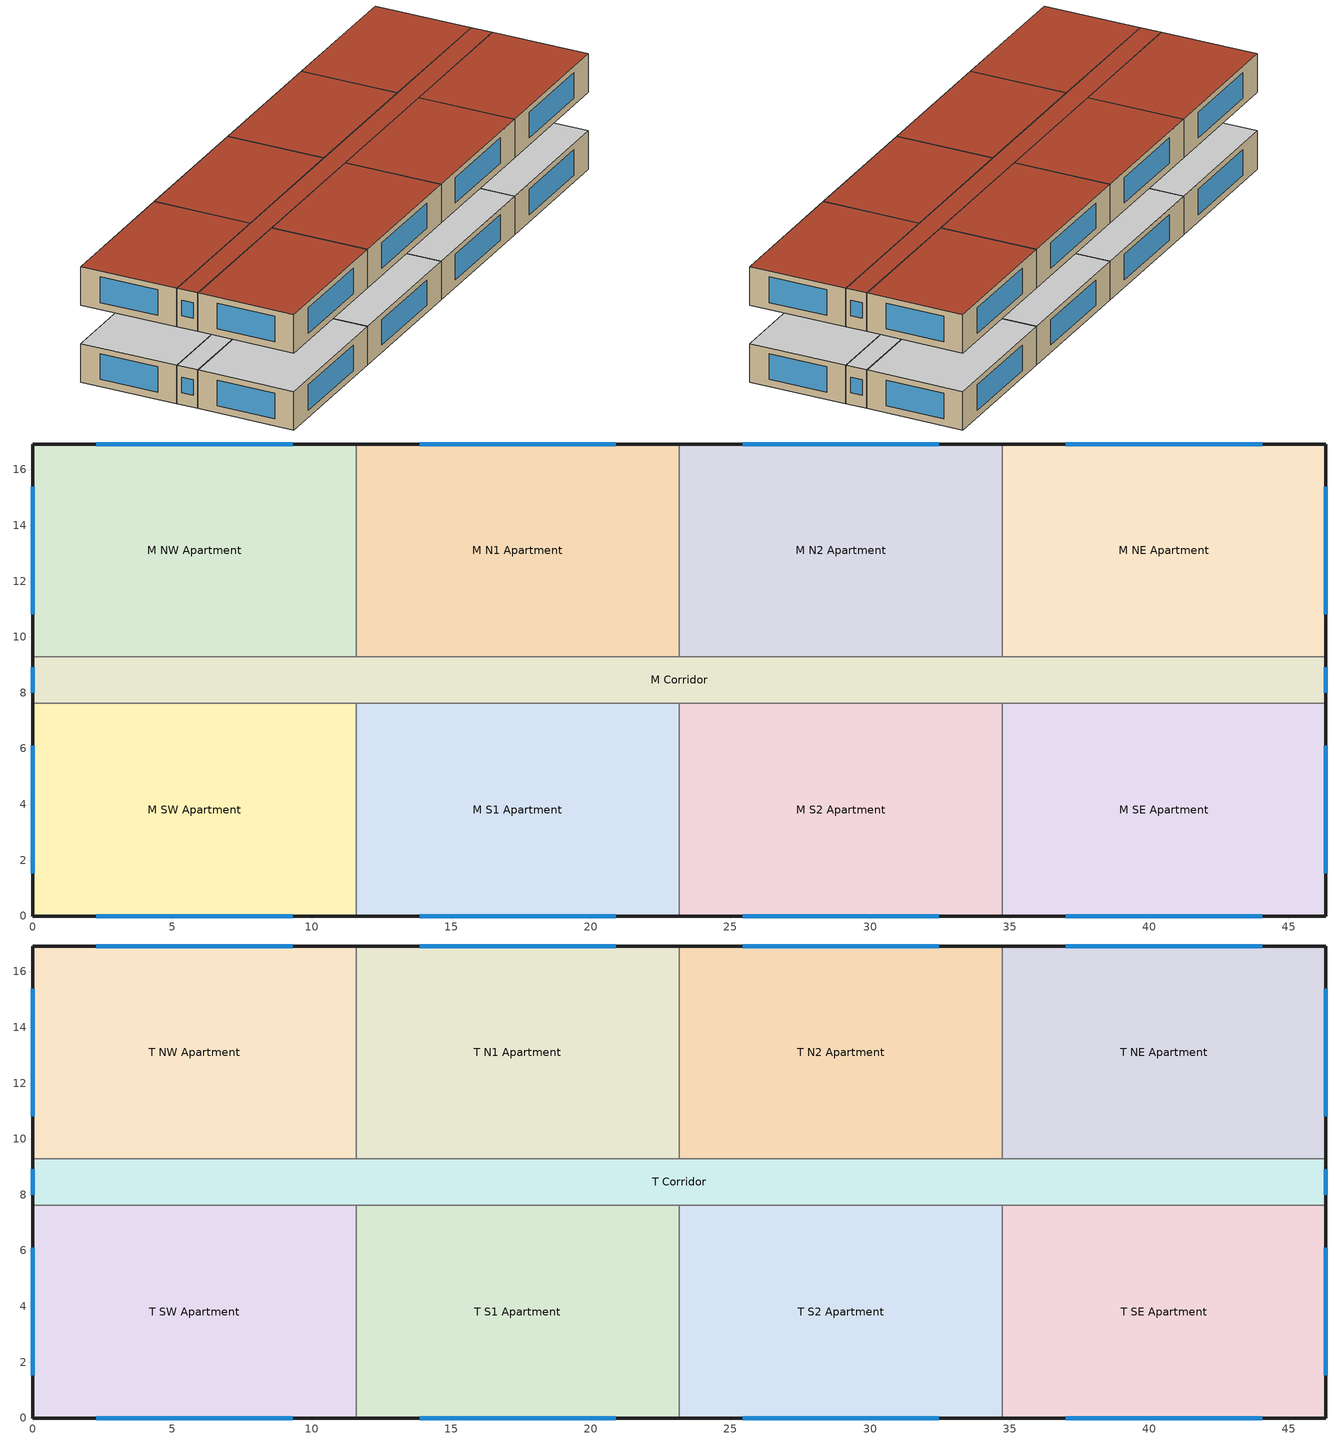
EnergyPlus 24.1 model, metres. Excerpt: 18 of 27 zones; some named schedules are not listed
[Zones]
M Corridor
 floor adiabatic (INT-FLOOR-TOPSIDE): 46.33,9.3 46.33,7.62 0,7.62 0,9.3 z3.05
 wall outside (Mass res Ext Wall): 46.33,7.62 46.33,9.3 / 0,9.3 0,7.62 z3.05:6.1
 wall to M NE Apartment (int-walls): 46.33,9.3 34.75,9.3 z3.05:6.1
 wall to M SW Apartment (int-walls): 0,7.62 11.58,7.62 z3.05:6.1
 wall to M S1 Apartment (int-walls): 11.58,7.62 23.16,7.62 z3.05:6.1
 wall to M S2 Apartment (int-walls): 23.16,7.62 34.75,7.62 z3.05:6.1
 wall to M SE Apartment (int-walls): 34.75,7.62 46.33,7.62 z3.05:6.1
 wall to M NW Apartment (int-walls): 11.58,9.3 0,9.3 z3.05:6.1
 wall to M N1 Apartment (int-walls): 23.16,9.3 11.58,9.3 z3.05:6.1
 wall to M N2 Apartment (int-walls): 34.75,9.3 23.16,9.3 z3.05:6.1
 window (Window Res Operable): 0,8.91 0,8 / 46.33,8 46.33,8.91 z4:5.22
 ceiling adiabatic (INT-FLOOR-UNDERSIDE): 46.33,7.62 46.33,9.3 0,9.3 0,7.62 z6.1
M N1 Apartment
 floor adiabatic (INT-FLOOR-TOPSIDE): 23.16,16.92 23.16,9.3 11.58,9.3 11.58,16.92 z3.05
 wall outside (Mass res Ext Wall): 23.16,16.92 11.58,16.92 z3.05:6.1
 wall to M N2 Apartment (int-walls): 23.16,9.3 23.16,16.92 z3.05:6.1
 wall to M NW Apartment (int-walls): 11.58,16.92 11.58,9.3 z3.05:6.1
 window (Window Res Operable): 20.89,16.92 13.86,16.92 z3.61:5.62
 ceiling adiabatic (INT-FLOOR-UNDERSIDE): 23.16,9.3 23.16,16.92 11.58,16.92 11.58,9.3 z6.1
M N2 Apartment
 floor adiabatic (INT-FLOOR-TOPSIDE): 34.75,16.92 34.75,9.3 23.16,9.3 23.16,16.92 z3.05
 wall outside (Mass res Ext Wall): 34.75,16.92 23.16,16.92 z3.05:6.1
 wall to M NE Apartment (int-walls): 34.75,9.3 34.75,16.92 z3.05:6.1
 window (Window Res Operable): 32.47,16.92 25.44,16.92 z3.61:5.62
 ceiling adiabatic (INT-FLOOR-UNDERSIDE): 34.75,9.3 34.75,16.92 23.16,16.92 23.16,9.3 z6.1
M NE Apartment
 floor adiabatic (INT-FLOOR-TOPSIDE): 46.33,16.92 46.33,9.3 34.75,9.3 34.75,16.92 z3.05
 wall outside (Mass res Ext Wall): 46.33,9.3 46.33,16.92 34.75,16.92 z3.05:6.1
 window (Window Res Operable): 44.05,16.92 37.02,16.92 z3.61:5.62; 46.33,10.82 46.33,15.39 z3.6:5.63
 ceiling adiabatic (INT-FLOOR-UNDERSIDE): 46.33,9.3 46.33,16.92 34.75,16.92 34.75,9.3 z6.1
M NW Apartment
 floor adiabatic (INT-FLOOR-TOPSIDE): 11.58,16.92 11.58,9.3 0,9.3 0,16.92 z3.05
 wall outside (Mass res Ext Wall): 11.58,16.92 0,16.92 0,9.3 z3.05:6.1
 window (Window Res Operable): 9.31,16.92 2.28,16.92 z3.61:5.62; 0,15.39 0,10.82 z3.6:5.63
 ceiling adiabatic (INT-FLOOR-UNDERSIDE): 11.58,9.3 11.58,16.92 0,16.92 0,9.3 z6.1
M S1 Apartment
 floor adiabatic (INT-FLOOR-TOPSIDE): 23.16,7.62 23.16,0 11.58,0 11.58,7.62 z3.05
 wall outside (Mass res Ext Wall): 11.58,0 23.16,0 z3.05:6.1
 wall to M S2 Apartment (int-walls): 23.16,0 23.16,7.62 z3.05:6.1
 wall to M SW Apartment (int-walls): 11.58,7.62 11.58,0 z3.05:6.1
 window (Window Res Operable): 13.86,0 20.89,0 z3.61:5.62
 ceiling adiabatic (INT-FLOOR-UNDERSIDE): 23.16,0 23.16,7.62 11.58,7.62 11.58,0 z6.1
M S2 Apartment
 floor adiabatic (INT-FLOOR-TOPSIDE): 34.75,7.62 34.75,0 23.16,0 23.16,7.62 z3.05
 wall outside (Mass res Ext Wall): 23.16,0 34.75,0 z3.05:6.1
 wall to M SE Apartment (int-walls): 34.75,0 34.75,7.62 z3.05:6.1
 window (Window Res Operable): 25.44,0 32.47,0 z3.61:5.62
 ceiling adiabatic (INT-FLOOR-UNDERSIDE): 34.75,0 34.75,7.62 23.16,7.62 23.16,0 z6.1
M SE Apartment
 floor adiabatic (INT-FLOOR-TOPSIDE): 46.33,7.62 46.33,0 34.75,0 34.75,7.62 z3.05
 wall outside (Mass res Ext Wall): 34.75,0 46.33,0 46.33,7.62 z3.05:6.1
 window (Window Res Operable): 46.33,1.52 46.33,6.1 z3.6:5.63; 37.02,0 44.05,0 z3.61:5.62
 ceiling adiabatic (INT-FLOOR-UNDERSIDE): 46.33,0 46.33,7.62 34.75,7.62 34.75,0 z6.1
M SW Apartment
 floor adiabatic (INT-FLOOR-TOPSIDE): 11.58,7.62 11.58,0 0,0 0,7.62 z3.05
 wall outside (Mass res Ext Wall): 0,7.62 0,0 11.58,0 z3.05:6.1
 window (Window Res Operable): 0,6.1 0,1.52 z3.6:5.63; 2.28,0 9.31,0 z3.61:5.62
 ceiling adiabatic (INT-FLOOR-UNDERSIDE): 11.58,0 11.58,7.62 0,7.62 0,0 z6.1
T Corridor
 floor adiabatic (INT-FLOOR-TOPSIDE): 46.33,9.3 46.33,7.62 0,7.62 0,9.3 z9.14
 wall outside (Mass res Ext Wall): 46.33,7.62 46.33,9.3 / 0,9.3 0,7.62 z9.14:12.19
 wall to T NE Apartment (int-walls): 46.33,9.3 34.75,9.3 z9.14:12.19
 wall to T SW Apartment (int-walls): 0,7.62 11.58,7.62 z9.14:12.19
 wall to T NW Apartment (int-walls): 11.58,9.3 0,9.3 z9.14:12.19
 wall to T N1 Apartment (int-walls): 23.16,9.3 11.58,9.3 z9.14:12.19
 wall to T N2 Apartment (int-walls): 34.75,9.3 23.16,9.3 z9.14:12.19
 wall to T S1 Apartment (int-walls): 11.58,7.62 23.16,7.62 z9.14:12.19
 wall to T S2 Apartment (int-walls): 23.16,7.62 34.75,7.62 z9.14:12.19
 wall to T SE Apartment (int-walls): 34.75,7.62 46.33,7.62 z9.14:12.19
 window (Window Res Operable): 0,8.91 0,8 / 46.33,8 46.33,8.91 z10.1:11.32
 roof outside (IEAD Res Roof): 46.33,7.62 46.33,9.3 0,9.3 0,7.62 z12.19
T N1 Apartment
 floor adiabatic (INT-FLOOR-TOPSIDE): 23.16,16.92 23.16,9.3 11.58,9.3 11.58,16.92 z9.14
 wall outside (Mass res Ext Wall): 23.16,16.92 11.58,16.92 z9.14:12.19
 wall to T N2 Apartment (int-walls): 23.16,9.3 23.16,16.92 z9.14:12.19
 wall to T NW Apartment (int-walls): 11.58,16.92 11.58,9.3 z9.14:12.19
 window (Window Res Operable): 20.89,16.92 13.86,16.92 z9.7:11.71
 roof outside (IEAD Res Roof): 23.16,9.3 23.16,16.92 11.58,16.92 11.58,9.3 z12.19
T N2 Apartment
 floor adiabatic (INT-FLOOR-TOPSIDE): 34.75,16.92 34.75,9.3 23.16,9.3 23.16,16.92 z9.14
 wall outside (Mass res Ext Wall): 34.75,16.92 23.16,16.92 z9.14:12.19
 wall to T NE Apartment (int-walls): 34.75,9.3 34.75,16.92 z9.14:12.19
 window (Window Res Operable): 32.47,16.92 25.44,16.92 z9.7:11.71
 roof outside (IEAD Res Roof): 34.75,9.3 34.75,16.92 23.16,16.92 23.16,9.3 z12.19
T NE Apartment
 floor adiabatic (INT-FLOOR-TOPSIDE): 46.33,16.92 46.33,9.3 34.75,9.3 34.75,16.92 z9.14
 wall outside (Mass res Ext Wall): 46.33,9.3 46.33,16.92 34.75,16.92 z9.14:12.19
 window (Window Res Operable): 44.05,16.92 37.02,16.92 z9.7:11.71; 46.33,10.82 46.33,15.39 z9.69:11.72
 roof outside (IEAD Res Roof): 46.33,9.3 46.33,16.92 34.75,16.92 34.75,9.3 z12.19
T NW Apartment
 floor adiabatic (INT-FLOOR-TOPSIDE): 11.58,16.92 11.58,9.3 0,9.3 0,16.92 z9.14
 wall outside (Mass res Ext Wall): 11.58,16.92 0,16.92 0,9.3 z9.14:12.19
 window (Window Res Operable): 9.31,16.92 2.28,16.92 z9.7:11.71; 0,15.39 0,10.82 z9.69:11.72
 roof outside (IEAD Res Roof): 11.58,9.3 11.58,16.92 0,16.92 0,9.3 z12.19
T S1 Apartment
 floor adiabatic (INT-FLOOR-TOPSIDE): 23.16,7.62 23.16,0 11.58,0 11.58,7.62 z9.14
 wall outside (Mass res Ext Wall): 11.58,0 23.16,0 z9.14:12.19
 wall to T S2 Apartment (int-walls): 23.16,0 23.16,7.62 z9.14:12.19
 wall to T SW Apartment (int-walls): 11.58,7.62 11.58,0 z9.14:12.19
 window (Window Res Operable): 13.86,0 20.89,0 z9.7:11.71
 roof outside (IEAD Res Roof): 23.16,0 23.16,7.62 11.58,7.62 11.58,0 z12.19
T S2 Apartment
 floor adiabatic (INT-FLOOR-TOPSIDE): 34.75,7.62 34.75,0 23.16,0 23.16,7.62 z9.14
 wall outside (Mass res Ext Wall): 23.16,0 34.75,0 z9.14:12.19
 wall to T SE Apartment (int-walls): 34.75,0 34.75,7.62 z9.14:12.19
 window (Window Res Operable): 25.44,0 32.47,0 z9.7:11.71
 roof outside (IEAD Res Roof): 34.75,0 34.75,7.62 23.16,7.62 23.16,0 z12.19
T SE Apartment
 floor adiabatic (INT-FLOOR-TOPSIDE): 46.33,7.62 46.33,0 34.75,0 34.75,7.62 z9.14
 wall outside (Mass res Ext Wall): 34.75,0 46.33,0 46.33,7.62 z9.14:12.19
 window (Window Res Operable): 46.33,1.52 46.33,6.1 z9.69:11.72; 37.02,0 44.05,0 z9.7:11.71
 roof outside (IEAD Res Roof): 46.33,0 46.33,7.62 34.75,7.62 34.75,0 z12.19
T SW Apartment
 floor adiabatic (INT-FLOOR-TOPSIDE): 11.58,7.62 11.58,0 0,0 0,7.62 z9.14
 wall outside (Mass res Ext Wall): 0,7.62 0,0 11.58,0 z9.14:12.19
 window (Window Res Operable): 0,6.1 0,1.52 z9.69:11.72; 2.28,0 9.31,0 z9.7:11.71
 roof outside (IEAD Res Roof): 11.58,0 11.58,7.62 0,7.62 0,0 z12.19
[Building]
Ref Bldg Midrise Apartment Pre1980_v1.3_5.0: North Axis {deg}=0; Terrain=City; Loads Convergence Tolerance Value {W}=0.04; Temperature Convergence Tolerance Value {deltaC}=0.2; Solar Distribution=FullInteriorAndExterior; Maximum Number of Warmup Days=30; Minimum Number of Warmup Days=6
[Site:Location]
USA IL-CHICAGO-OHARE: Latitude {deg}=41.77; Longitude {deg}=-87.75; Time Zone {hr}=-6; Elevation {m}=190
[Material] Thermal Absorptance=0.9
Name | Roughness | Thickness {m} | Conductivity {W/m-K} | Density {kg/m3} | Specific Heat {J/kg-K} | Solar Absorptance | Visible Absorptance | Density {kg/m3}   (hollow CMU)
1/2IN Gypsum | Smooth | 0.0127 | 0.16 | 784.9 | 830 | 0.92 | 0.92
6IN CONCRETE HW | Rough | 0.1524 | 1.311 | 2240 | 836.8 | 0.7 | 0.7
IEAD Res Roof Insulation | MediumRough | 0.110216 | 0.049 | 265 | 836.8 | 0.7 | 0.7
MAT-CC05 4 HW CONCRETE | Rough | 0.1016 | 1.311 | 2240 | 836.8 | 0.7 | 0.7
Std Wood 6inch | MediumSmooth | 0.15 | 0.12 | 540 | 1210 | 0.7 | 0.7
Brick Veneer | MediumRough | 0.1016 | 0.8 | 1920 | 840 | 0.7 | 0.7
XPS_4inch | MediumRough | 0.1016 | 0.028 | 35 | 1450 | 0.7 | 0.7
XPS_8inch | MediumRough | 0.2023 | 0.028 | 35 | 1450 | 0.7 | 0.7
Screed | MediumRough | 0.05 | 0.8 | 2000 | 850 | 0.7 | 0.7
CMU_190mm | MediumRough | 0.19 | 0.9 |  | 840 | 0.6 | 0.6 | 800
[Material:NoMass] Thermal Absorptance=0.9; Solar Absorptance=0.7
Name | Roughness | Thermal Resistance {m2-K/W} | Visible Absorptance
CP02 CARPET PAD | VeryRough | 0.2165 | 0.8
MAT-AIR-WALL | Rough | 0.207949 | 0.7
Bituminous_Membrane | Smooth | 0.17 | 0.7
[WindowMaterial:SimpleGlazingSystem]
Res Operable Assembly Window: U-Factor {W/m2-K}=1.7; Solar Heat Gain Coefficient=0.4
[Construction]
IEAD Res Roof: Screed, Bituminous_Membrane, XPS_8inch, IEAD Res Roof Insulation, 6IN CONCRETE HW
INT-FLOOR-TOPSIDE: MAT-CC05 4 HW CONCRETE, CP02 CARPET PAD
INT-FLOOR-UNDERSIDE: CP02 CARPET PAD, MAT-CC05 4 HW CONCRETE
int-walls: 1/2IN Gypsum, 1/2IN Gypsum
InteriorFurnishings: Std Wood 6inch
Mass res Ext Wall: Brick Veneer, MAT-AIR-WALL, XPS_4inch, CMU_190mm, 1/2IN Gypsum
Window Res Operable: Res Operable Assembly Window
[Space]
Name | Zone
M Corridor Space | M Corridor
M N1 Apartment Space | M N1 Apartment
M N2 Apartment Space | M N2 Apartment
M NE Apartment Space | M NE Apartment
M NW Apartment Space | M NW Apartment
M S1 Apartment Space | M S1 Apartment
M S2 Apartment Space | M S2 Apartment
M SE Apartment Space | M SE Apartment
M SW Apartment Space | M SW Apartment
T Corridor Space | T Corridor
T N1 Apartment Space | T N1 Apartment
T N2 Apartment Space | T N2 Apartment
T NE Apartment Space | T NE Apartment
T NW Apartment Space | T NW Apartment
T S1 Apartment Space | T S1 Apartment
T S2 Apartment Space | T S2 Apartment
T SE Apartment Space | T SE Apartment
T SW Apartment Space | T SW Apartment
[Zone] Part of Total Floor Area=Yes
Name | Multiplier
M Corridor; M N1 Apartment; M N2 Apartment; M NE Apartment; M NW Apartment; M S1 Apartment; M S2 Apartment; M SE Apartment; M SW Apartment | 10
T Corridor; T N1 Apartment; T N2 Apartment; T NE Apartment; T NW Apartment; T S1 Apartment; T S2 Apartment; T SE Apartment; T SW Apartment | 1
[InternalMass] Construction=InteriorFurnishings
Name | Zone or ZoneList | Space or SpaceList | Surface Area {m2}
M Corridor Internal Mass | M Corridor | M Corridor Space | 155.3169
M N1 Apartment Internal Mass | M N1 Apartment | M N1 Apartment Space | 176.4974
M N2 Apartment Internal Mass | M N2 Apartment | M N2 Apartment Space | 176.4974
M NE Apartment Internal Mass | M NE Apartment | M NE Apartment Space | 176.4974
M NW Apartment Internal Mass | M NW Apartment | M NW Apartment Space | 176.4974
M S1 Apartment Internal Mass | M S1 Apartment | M S1 Apartment Space | 176.4974
M S2 Apartment Internal Mass | M S2 Apartment | M S2 Apartment Space | 176.4974
M SE Apartment Internal Mass | M SE Apartment | M SE Apartment Space | 176.4974
M SW Apartment Internal Mass | M SW Apartment | M SW Apartment Space | 176.4974
T Corridor Internal Mass | T Corridor | T Corridor Space | 155.3169
T N1 Apartment Internal Mass | T N1 Apartment | T N1 Apartment Space | 176.4974
T N2 Apartment Internal Mass | T N2 Apartment | T N2 Apartment Space | 176.4974
T NE Apartment Internal Mass | T NE Apartment | T NE Apartment Space | 176.4974
T NW Apartment Internal Mass | T NW Apartment | T NW Apartment Space | 176.4974
T S1 Apartment Internal Mass | T S1 Apartment | T S1 Apartment Space | 176.4974
T S2 Apartment Internal Mass | T S2 Apartment | T S2 Apartment Space | 176.4974
T SE Apartment Internal Mass | T SE Apartment | T SE Apartment Space | 176.4974
T SW Apartment Internal Mass | T SW Apartment | T SW Apartment Space | 176.4974
[People] Number of People Schedule=APT_OCC_SCH; Number of People Calculation Method=People; Number of People=2.5; Fraction Radiant=0.3; Activity Level Schedule=ACTIVITY_SCH; Enable ASHRAE 55 Comfort Warnings=No; Mean Radiant Temperature Calculation Type=EnclosureAveraged; Work Efficiency Schedule=WORK_EFF_SCH; Clothing Insulation Schedule=CLOTHING_SCH; Air Velocity Schedule=AIR_VELO_SCH; Thermal Comfort Model 1 Type=FANGER
Name | Zone or ZoneList or Space or SpaceList
M N1 Apartment People | M N1 Apartment Space
M N2 Apartment People | M N2 Apartment Space
M NE Apartment People | M NE Apartment Space
M NW Apartment People | M NW Apartment Space
M S1 Apartment People | M S1 Apartment Space
M S2 Apartment People | M S2 Apartment Space
M SE Apartment People | M SE Apartment Space
M SW Apartment People | M SW Apartment Space
T N1 Apartment People | T N1 Apartment Space
T N2 Apartment People | T N2 Apartment Space
T NE Apartment People | T NE Apartment Space
T NW Apartment People | T NW Apartment Space
T S1 Apartment People | T S1 Apartment Space
T S2 Apartment People | T S2 Apartment Space
T SE Apartment People | T SE Apartment Space
T SW Apartment People | T SW Apartment Space
[Lights] Design Level Calculation Method=Watts/Area; Return Air Fraction=0; Fraction Radiant=0.7; Fraction Visible=0.2; Fraction Replaceable=1; Return Air Fraction Calculated from Plenum Temperature=No
Name | Zone or ZoneList or Space or SpaceList | Schedule | Watts per Floor Area {W/m2}
M Corridor_Lights | M Corridor Space | COR_LIGHT_SCH | 9.9
M N1 Apartment_Lights | M N1 Apartment Space | APT_LIGHT_SCH | 3.88
M N2 Apartment_Lights | M N2 Apartment Space | APT_LIGHT_SCH | 3.88
M NE Apartment_Lights | M NE Apartment Space | APT_LIGHT_SCH | 3.88
M NW Apartment_Lights | M NW Apartment Space | APT_LIGHT_SCH | 3.88
M S1 Apartment_Lights | M S1 Apartment Space | APT_LIGHT_SCH | 3.88
M S2 Apartment_Lights | M S2 Apartment Space | APT_LIGHT_SCH | 3.88
M SE Apartment_Lights | M SE Apartment Space | APT_LIGHT_SCH | 3.88
M SW Apartment_Lights | M SW Apartment Space | APT_LIGHT_SCH | 3.88
T Corridor_Lights | T Corridor Space | COR_LIGHT_SCH | 9.9
T N1 Apartment_Lights | T N1 Apartment Space | APT_LIGHT_SCH | 3.88
T N2 Apartment_Lights | T N2 Apartment Space | APT_LIGHT_SCH | 3.88
T NE Apartment_Lights | T NE Apartment Space | APT_LIGHT_SCH | 3.88
T NW Apartment_Lights | T NW Apartment Space | APT_LIGHT_SCH | 3.88
T S1 Apartment_Lights | T S1 Apartment Space | APT_LIGHT_SCH | 3.88
T S2 Apartment_Lights | T S2 Apartment Space | APT_LIGHT_SCH | 3.88
T SE Apartment_Lights | T SE Apartment Space | APT_LIGHT_SCH | 3.88
T SW Apartment_Lights | T SW Apartment Space | APT_LIGHT_SCH | 3.88
[ElectricEquipment] Schedule=APT_EQP_SCH; Design Level Calculation Method=Watts/Area; Watts per Floor Area {W/m2}=5.38; Fraction Latent=0; Fraction Radiant=0.5; Fraction Lost=0
Name | Zone or ZoneList or Space or SpaceList
M N1 Apartment_PlugMisc_Equip | M N1 Apartment Space
M N2 Apartment_PlugMisc_Equip | M N2 Apartment Space
M NE Apartment_PlugMisc_Equip | M NE Apartment Space
M NW Apartment_PlugMisc_Equip | M NW Apartment Space
M S1 Apartment_PlugMisc_Equip | M S1 Apartment Space
M S2 Apartment_PlugMisc_Equip | M S2 Apartment Space
M SE Apartment_PlugMisc_Equip | M SE Apartment Space
M SW Apartment_PlugMisc_Equip | M SW Apartment Space
T N1 Apartment_PlugMisc_Equip | T N1 Apartment Space
T N2 Apartment_PlugMisc_Equip | T N2 Apartment Space
T NE Apartment_PlugMisc_Equip | T NE Apartment Space
T NW Apartment_PlugMisc_Equip | T NW Apartment Space
T S1 Apartment_PlugMisc_Equip | T S1 Apartment Space
T S2 Apartment_PlugMisc_Equip | T S2 Apartment Space
T SE Apartment_PlugMisc_Equip | T SE Apartment Space
T SW Apartment_PlugMisc_Equip | T SW Apartment Space
[ZoneInfiltration:DesignFlowRate] Schedule=INFIL_SCH; Design Flow Rate Calculation Method=AirChanges/Hour; Air Changes per Hour {1/hr}=0.5; Constant Term Coefficient=1; Temperature Term Coefficient=0; Velocity Term Coefficient=0; Velocity Squared Term Coefficient=0
Name | Zone or ZoneList or Space or SpaceList
M Corridor_Infiltration | M Corridor Space
M N1 Apartment_Infiltration | M N1 Apartment Space
M N2 Apartment_Infiltration | M N2 Apartment Space
M NE Apartment_Infiltration | M NE Apartment Space
M NW Apartment_Infiltration | M NW Apartment Space
M S1 Apartment_Infiltration | M S1 Apartment Space
M S2 Apartment_Infiltration | M S2 Apartment Space
M SE Apartment_Infiltration | M SE Apartment Space
M SW Apartment_Infiltration | M SW Apartment Space
T Corridor_Infiltration | T Corridor Space
T N1 Apartment_Infiltration | T N1 Apartment Space
T N2 Apartment_Infiltration | T N2 Apartment Space
T NE Apartment_Infiltration | T NE Apartment Space
T NW Apartment_Infiltration | T NW Apartment Space
T S1 Apartment_Infiltration | T S1 Apartment Space
T S2 Apartment_Infiltration | T S2 Apartment Space
T SE Apartment_Infiltration | T SE Apartment Space
T SW Apartment_Infiltration | T SW Apartment Space
[Exterior:Lights]
Exterior Facade Lighting: Schedule=ALWAYS_ON; Design Level {W}=6436; Control Option=AstronomicalClock
